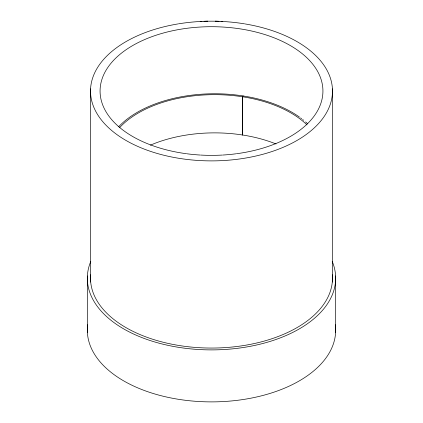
<?xml version="1.0" encoding="UTF-8"?>
<svg xmlns="http://www.w3.org/2000/svg" width="423" height="423" viewBox="0 0 423 423"><rect width="100%" height="100%" fill="white"/><g stroke="black" fill="none" stroke-linecap="round" stroke-linejoin="round"><path stroke-width="0.63" d="M243.072 95.931L242.67 96.798L242.67 135.016A107.643 62.149 0 0 1 276.029 143.963M200.179 21.425L207.719 21.15M215.281 21.15L222.821 21.425M119.619 127.619A107.643 62.149 0 0 1 242.442 96.767L242.67 96.798A107.643 62.149 0 0 1 306.982 124.854M150.414 145.152A107.643 62.149 0 0 1 242.442 134.979L242.67 135.016M335.608 275.955L335.608 332.446M332.425 88.841L332.425 282.051M242.442 96.767L242.442 134.979M90.575 88.841L90.575 282.051M87.392 275.955L87.392 332.446M118.683 126.72A109.203 63.048 0 0 1 242.913 95.905L249.48 97.052A109.203 63.048 0 0 1 299.521 117.129M300.589 117.901A109.203 63.048 0 0 1 301.636 118.689M302.662 119.482A109.203 63.048 0 0 1 303.666 120.285M305.607 121.914A109.203 63.048 0 0 1 307.463 123.585M245.255 23.963A120.983 69.848 0 0 1 310.117 131.5A120.983 69.848 0 0 1 112.883 131.5A120.983 69.848 0 0 1 177.745 23.963M178.353 23.862A120.983 69.848 0 0 1 202.009 21.404M203.902 21.324A120.983 69.848 0 0 1 219.098 21.324M220.991 21.404A120.983 69.848 0 0 1 244.647 23.862M186.575 153.739A111.429 64.333 0 0 1 119.46 54.773A111.429 64.333 0 0 1 303.54 54.773A111.429 64.333 0 0 1 236.425 153.739M235.807 153.819A111.429 64.333 0 0 1 222.62 155.051M221.985 155.082A111.429 64.333 0 0 1 201.015 155.082M200.38 155.051A111.429 64.333 0 0 1 187.193 153.819M332.335 274.76A120.983 69.848 0 0 1 211.5 348.055A120.983 69.848 0 0 1 90.665 274.76M332.24 261.472A124.172 71.688 0 0 1 211.5 349.895A124.172 71.688 0 0 1 90.76 261.472M335.307 324.732A124.172 71.688 0 0 1 211.5 401.887A124.172 71.688 0 0 1 87.693 324.732"/></g></svg>
